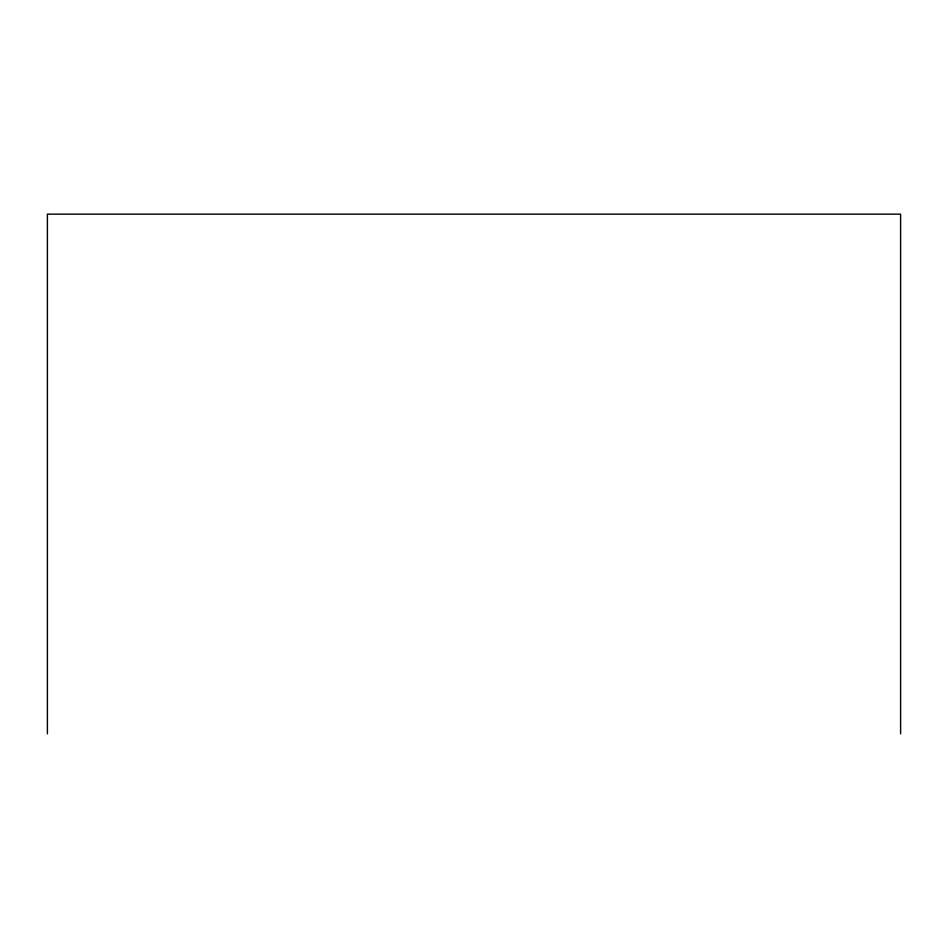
<?xml version="1.0" encoding="UTF-8"?>
<svg xmlns="http://www.w3.org/2000/svg" width="948" height="948" viewBox="0 0 948 948"><rect width="100%" height="100%" fill="white"/><g stroke="black" fill="none" stroke-linecap="round" stroke-linejoin="round"><path stroke-width="1.42" d="M900.6 733.847L900.6 214.153L47.4 214.153L47.4 733.847"/></g></svg>
